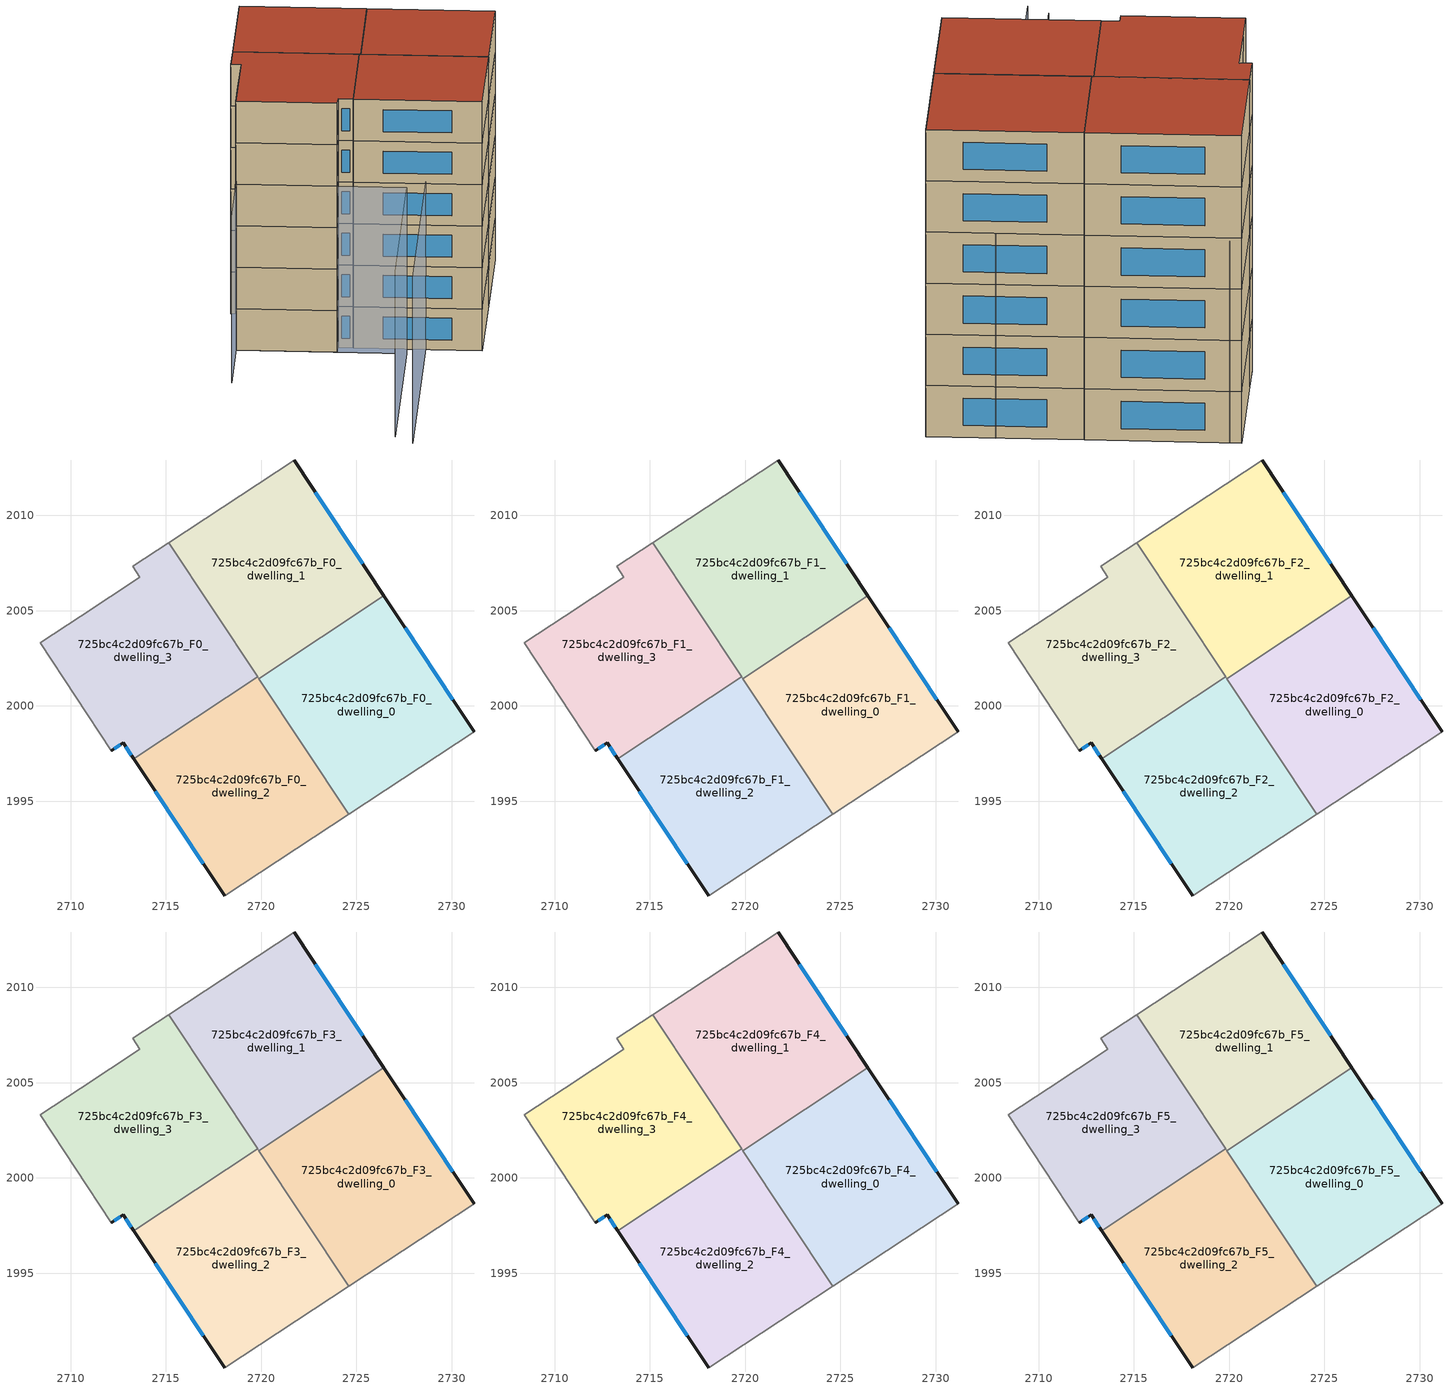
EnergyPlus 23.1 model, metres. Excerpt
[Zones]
725bc4c2d09fc67b_F0_dwelling_0
 floor ground (EU_floor_Construction): 2726.44,2005.78 2731.17,1998.64 2724.59,1994.32 2719.88,2001.43 z0
 wall outside (EU_wall_Construction): 2731.17,1998.64 2726.44,2005.78 z0:3
 wall adiabatic (EU_wall_Construction): 2724.59,1994.32 2731.17,1998.64 z0:3
 wall to 725bc4c2d09fc67b_F0_dwelling_1 (EU_wall_Construction): 2726.44,2005.78 2719.88,2001.43 z0:3
 wall to 725bc4c2d09fc67b_F0_dwelling_2 (EU_wall_Construction): 2719.88,2001.43 2724.59,1994.32 z0:3
 window (EU_Window_Construction): 2730.06,2000.32 2727.55,2004.1 z0.7:2.3
725bc4c2d09fc67b_F0_dwelling_1
 floor ground (EU_floor_Construction): 2721.73,2012.9 2726.44,2005.78 2719.88,2001.43 2715.16,2008.57 z0
 wall outside (EU_wall_Construction): 2726.44,2005.78 2721.73,2012.9 z0:3
 wall adiabatic (EU_wall_Construction): 2721.73,2012.9 2715.16,2008.57 z0:3
 wall to 725bc4c2d09fc67b_F0_dwelling_3 (EU_wall_Construction): 2715.16,2008.57 2719.82,2001.53 z0:3
 wall to 725bc4c2d09fc67b_F0_dwelling_2 (EU_wall_Construction): 2719.82,2001.53 2719.88,2001.44 z0:3
 window (EU_Window_Construction): 2725.34,2007.45 2722.84,2011.23 z0.7:2.3
725bc4c2d09fc67b_F0_dwelling_2
 floor ground (EU_floor_Construction): 2719.82,2001.53 2724.59,1994.32 2718.08,1990.04 2713.32,1997.22 z0
 wall outside (EU_wall_Construction): 2713.32,1997.22 2718.08,1990.04 z0:3
 wall to 725bc4c2d09fc67b_F0_dwelling_3 (EU_wall_Construction): 2719.82,2001.53 2713.32,1997.22 z0:3
 wall adiabatic (EU_wall_Construction): 2718.08,1990.04 2724.59,1994.32 z0:3
 window (EU_Window_Construction): 2714.43,1995.54 2716.96,1991.72 z0.7:2.3
725bc4c2d09fc67b_F0_dwelling_3
 floor ground (EU_floor_Construction): 2715.16,2008.57 2719.82,2001.53 2713.32,1997.22 2712.76,1998.06 2712.13,1997.66 2708.39,2003.31 2710.52,2004.71 2713.64,2006.76 2713.26,2007.33 z0
 wall outside (EU_wall_Construction): 2712.13,1997.66 2712.76,1998.06 2713.32,1997.22 z0:3
 wall adiabatic (EU_wall_Construction): 2715.16,2008.57 2713.26,2007.33 2713.64,2006.76 2710.52,2004.71 2708.39,2003.31 2712.13,1997.66 z0:3
 window (EU_Window_Construction): 2712.89,1997.87 2713.19,1997.42 / 2712.28,1997.75 2712.61,1997.97 z0.7:2.3
725bc4c2d09fc67b_F1_dwelling_0
 floor to 725bc4c2d09fc67b_F0_dwelling_0 (EU_floor_Construction): 2726.44,2005.78 2731.17,1998.64 2724.59,1994.32 2719.88,2001.43 z3
 wall outside (EU_wall_Construction): 2731.17,1998.64 2726.44,2005.78 z3:6
 wall adiabatic (EU_wall_Construction): 2724.59,1994.32 2731.17,1998.64 z3:6
 wall to 725bc4c2d09fc67b_F1_dwelling_1 (EU_wall_Construction): 2726.44,2005.78 2719.88,2001.43 z3:6
 wall to 725bc4c2d09fc67b_F1_dwelling_2 (EU_wall_Construction): 2719.88,2001.43 2724.59,1994.32 z3:6
 window (EU_Window_Construction): 2730.06,2000.32 2727.55,2004.1 z3.7:5.3
725bc4c2d09fc67b_F1_dwelling_1
 floor to 725bc4c2d09fc67b_F0_dwelling_1 (EU_floor_Construction): 2721.73,2012.9 2726.44,2005.78 2719.88,2001.43 2715.16,2008.57 z3
 wall outside (EU_wall_Construction): 2726.44,2005.78 2721.73,2012.9 z3:6
 wall adiabatic (EU_wall_Construction): 2721.73,2012.9 2715.16,2008.57 z3:6
 wall to 725bc4c2d09fc67b_F1_dwelling_3 (EU_wall_Construction): 2715.16,2008.57 2719.82,2001.53 z3:6
 wall to 725bc4c2d09fc67b_F1_dwelling_2 (EU_wall_Construction): 2719.82,2001.53 2719.88,2001.44 z3:6
 window (EU_Window_Construction): 2725.34,2007.45 2722.84,2011.23 z3.7:5.3
725bc4c2d09fc67b_F1_dwelling_2
 floor to 725bc4c2d09fc67b_F0_dwelling_2 (EU_floor_Construction): 2719.82,2001.53 2724.59,1994.32 2718.08,1990.04 2713.32,1997.22 z3
 wall outside (EU_wall_Construction): 2713.32,1997.22 2718.08,1990.04 z3:6
 wall to 725bc4c2d09fc67b_F1_dwelling_3 (EU_wall_Construction): 2719.82,2001.53 2713.32,1997.22 z3:6
 wall adiabatic (EU_wall_Construction): 2718.08,1990.04 2724.59,1994.32 z3:6
 window (EU_Window_Construction): 2714.43,1995.54 2716.96,1991.72 z3.7:5.3
725bc4c2d09fc67b_F1_dwelling_3
 floor to 725bc4c2d09fc67b_F0_dwelling_3 (EU_floor_Construction): 2715.16,2008.57 2719.82,2001.53 2713.32,1997.22 2712.76,1998.06 2712.13,1997.66 2708.39,2003.31 2710.52,2004.71 2713.64,2006.76 2713.26,2007.33 z3
 wall outside (EU_wall_Construction): 2712.13,1997.66 2712.76,1998.06 2713.32,1997.22 z3:6
 wall adiabatic (EU_wall_Construction): 2715.16,2008.57 2713.26,2007.33 2713.64,2006.76 2710.52,2004.71 2708.39,2003.31 2712.13,1997.66 z3:6
 window (EU_Window_Construction): 2712.89,1997.87 2713.19,1997.42 / 2712.28,1997.75 2712.61,1997.97 z3.7:5.3
725bc4c2d09fc67b_F2_dwelling_0
 floor to 725bc4c2d09fc67b_F1_dwelling_0 (EU_floor_Construction): 2726.44,2005.78 2731.17,1998.64 2724.59,1994.32 2719.88,2001.43 z6
 wall outside (EU_wall_Construction): 2731.17,1998.64 2726.44,2005.78 z6:9
 wall adiabatic (EU_wall_Construction): 2724.59,1994.32 2731.17,1998.64 z6:9
 wall to 725bc4c2d09fc67b_F2_dwelling_1 (EU_wall_Construction): 2726.44,2005.78 2719.88,2001.43 z6:9
 wall to 725bc4c2d09fc67b_F2_dwelling_2 (EU_wall_Construction): 2719.88,2001.43 2724.59,1994.32 z6:9
 window (EU_Window_Construction): 2730.06,2000.32 2727.55,2004.1 z6.7:8.3
725bc4c2d09fc67b_F2_dwelling_1
 floor to 725bc4c2d09fc67b_F1_dwelling_1 (EU_floor_Construction): 2721.73,2012.9 2726.44,2005.78 2719.88,2001.43 2715.16,2008.57 z6
 wall outside (EU_wall_Construction): 2726.44,2005.78 2721.73,2012.9 z6:9
 wall adiabatic (EU_wall_Construction): 2721.73,2012.9 2715.16,2008.57 z6:9
 wall to 725bc4c2d09fc67b_F2_dwelling_3 (EU_wall_Construction): 2715.16,2008.57 2719.82,2001.53 z6:9
 wall to 725bc4c2d09fc67b_F2_dwelling_2 (EU_wall_Construction): 2719.82,2001.53 2719.88,2001.44 z6:9
 window (EU_Window_Construction): 2725.34,2007.45 2722.84,2011.23 z6.7:8.3
725bc4c2d09fc67b_F2_dwelling_2
 floor to 725bc4c2d09fc67b_F1_dwelling_2 (EU_floor_Construction): 2719.82,2001.53 2724.59,1994.32 2718.08,1990.04 2713.32,1997.22 z6
 wall outside (EU_wall_Construction): 2713.32,1997.22 2718.08,1990.04 z6:9
 wall to 725bc4c2d09fc67b_F2_dwelling_3 (EU_wall_Construction): 2719.82,2001.53 2713.32,1997.22 z6:9
 wall adiabatic (EU_wall_Construction): 2718.08,1990.04 2724.59,1994.32 z6:9
 window (EU_Window_Construction): 2714.43,1995.54 2716.96,1991.72 z6.7:8.3
725bc4c2d09fc67b_F2_dwelling_3
 floor to 725bc4c2d09fc67b_F1_dwelling_3 (EU_floor_Construction): 2715.16,2008.57 2719.82,2001.53 2713.32,1997.22 2712.76,1998.06 2712.13,1997.66 2708.39,2003.31 2710.52,2004.71 2713.64,2006.76 2713.26,2007.33 z6
 wall outside (EU_wall_Construction): 2712.13,1997.66 2712.76,1998.06 2713.32,1997.22 z6:9
 wall adiabatic (EU_wall_Construction): 2715.16,2008.57 2713.26,2007.33 2713.64,2006.76 2710.52,2004.71 2708.39,2003.31 2712.13,1997.66 z6:9
 window (EU_Window_Construction): 2712.89,1997.87 2713.19,1997.42 / 2712.28,1997.75 2712.61,1997.97 z6.7:8.3
725bc4c2d09fc67b_F3_dwelling_0
 floor to 725bc4c2d09fc67b_F2_dwelling_0 (EU_floor_Construction): 2726.44,2005.78 2731.17,1998.64 2724.59,1994.32 2719.88,2001.43 z9
 wall outside (EU_wall_Construction): 2731.17,1998.64 2726.44,2005.78 z9:12
 wall adiabatic (EU_wall_Construction): 2724.59,1994.32 2731.17,1998.64 z9:12
 wall to 725bc4c2d09fc67b_F3_dwelling_1 (EU_wall_Construction): 2726.44,2005.78 2719.88,2001.43 z9:12
 wall to 725bc4c2d09fc67b_F3_dwelling_2 (EU_wall_Construction): 2719.88,2001.43 2724.59,1994.32 z9:12
 window (EU_Window_Construction): 2730.06,2000.32 2727.55,2004.1 z9.7:11.3
725bc4c2d09fc67b_F3_dwelling_1
 floor to 725bc4c2d09fc67b_F2_dwelling_1 (EU_floor_Construction): 2721.73,2012.9 2726.44,2005.78 2719.88,2001.43 2715.16,2008.57 z9
 wall outside (EU_wall_Construction): 2726.44,2005.78 2721.73,2012.9 z9:12
 wall adiabatic (EU_wall_Construction): 2721.73,2012.9 2715.16,2008.57 z9:12
 wall to 725bc4c2d09fc67b_F3_dwelling_3 (EU_wall_Construction): 2715.16,2008.57 2719.82,2001.53 z9:12
 wall to 725bc4c2d09fc67b_F3_dwelling_2 (EU_wall_Construction): 2719.82,2001.53 2719.88,2001.44 z9:12
 window (EU_Window_Construction): 2725.34,2007.45 2722.84,2011.23 z9.7:11.3
725bc4c2d09fc67b_F3_dwelling_2
 floor to 725bc4c2d09fc67b_F2_dwelling_2 (EU_floor_Construction): 2719.82,2001.53 2724.59,1994.32 2718.08,1990.04 2713.32,1997.22 z9
 wall outside (EU_wall_Construction): 2713.32,1997.22 2718.08,1990.04 z9:12
 wall to 725bc4c2d09fc67b_F3_dwelling_3 (EU_wall_Construction): 2719.82,2001.53 2713.32,1997.22 z9:12
 wall adiabatic (EU_wall_Construction): 2718.08,1990.04 2724.59,1994.32 z9:12
 window (EU_Window_Construction): 2714.43,1995.54 2716.96,1991.72 z9.7:11.3
725bc4c2d09fc67b_F3_dwelling_3
 floor to 725bc4c2d09fc67b_F2_dwelling_3 (EU_floor_Construction): 2715.16,2008.57 2719.82,2001.53 2713.32,1997.22 2712.76,1998.06 2712.13,1997.66 2708.39,2003.31 2710.52,2004.71 2713.64,2006.76 2713.26,2007.33 z9
 wall outside (EU_wall_Construction): 2712.13,1997.66 2712.76,1998.06 2713.32,1997.22 z9:12
 wall adiabatic (EU_wall_Construction): 2715.16,2008.57 2713.26,2007.33 2713.64,2006.76 2710.52,2004.71 2708.39,2003.31 2712.13,1997.66 z9:12
 window (EU_Window_Construction): 2712.89,1997.87 2713.19,1997.42 / 2712.28,1997.75 2712.61,1997.97 z9.7:11.3
725bc4c2d09fc67b_F4_dwelling_0
 floor to 725bc4c2d09fc67b_F3_dwelling_0 (EU_floor_Construction): 2726.44,2005.78 2731.17,1998.64 2724.59,1994.32 2719.88,2001.43 z12
 wall outside (EU_wall_Construction): 2731.17,1998.64 2726.44,2005.78 z12:15
 wall adiabatic (EU_wall_Construction): 2724.59,1994.32 2731.17,1998.64 z12:15
 wall to 725bc4c2d09fc67b_F4_dwelling_1 (EU_wall_Construction): 2726.44,2005.78 2719.88,2001.43 z12:15
 wall to 725bc4c2d09fc67b_F4_dwelling_2 (EU_wall_Construction): 2719.88,2001.43 2724.59,1994.32 z12:15
 window (EU_Window_Construction): 2730.06,2000.32 2727.55,2004.1 z12.7:14.3
725bc4c2d09fc67b_F4_dwelling_1
 floor to 725bc4c2d09fc67b_F3_dwelling_1 (EU_floor_Construction): 2721.73,2012.9 2726.44,2005.78 2719.88,2001.43 2715.16,2008.57 z12
 wall outside (EU_wall_Construction): 2726.44,2005.78 2721.73,2012.9 z12:15
 wall adiabatic (EU_wall_Construction): 2721.73,2012.9 2715.16,2008.57 z12:15
 wall to 725bc4c2d09fc67b_F4_dwelling_3 (EU_wall_Construction): 2715.16,2008.57 2719.82,2001.53 z12:15
 wall to 725bc4c2d09fc67b_F4_dwelling_2 (EU_wall_Construction): 2719.82,2001.53 2719.88,2001.44 z12:15
 window (EU_Window_Construction): 2725.34,2007.45 2722.84,2011.23 z12.7:14.3
725bc4c2d09fc67b_F4_dwelling_2
 floor to 725bc4c2d09fc67b_F3_dwelling_2 (EU_floor_Construction): 2719.82,2001.53 2724.59,1994.32 2718.08,1990.04 2713.32,1997.22 z12
 wall outside (EU_wall_Construction): 2713.32,1997.22 2718.08,1990.04 z12:15
 wall to 725bc4c2d09fc67b_F4_dwelling_3 (EU_wall_Construction): 2719.82,2001.53 2713.32,1997.22 z12:15
 wall adiabatic (EU_wall_Construction): 2718.08,1990.04 2724.59,1994.32 z12:15
 window (EU_Window_Construction): 2714.43,1995.54 2716.96,1991.72 z12.7:14.3
725bc4c2d09fc67b_F4_dwelling_3
 floor to 725bc4c2d09fc67b_F3_dwelling_3 (EU_floor_Construction): 2715.16,2008.57 2719.82,2001.53 2713.32,1997.22 2712.76,1998.06 2712.13,1997.66 2708.39,2003.31 2710.52,2004.71 2713.64,2006.76 2713.26,2007.33 z12
 wall outside (EU_wall_Construction): 2712.13,1997.66 2712.76,1998.06 2713.32,1997.22 z12:15
 wall adiabatic (EU_wall_Construction): 2715.16,2008.57 2713.26,2007.33 2713.64,2006.76 2710.52,2004.71 2708.39,2003.31 2712.13,1997.66 z12:15
 window (EU_Window_Construction): 2712.89,1997.87 2713.19,1997.42 / 2712.28,1997.75 2712.61,1997.97 z12.7:14.3
725bc4c2d09fc67b_F5_dwelling_0
 floor to 725bc4c2d09fc67b_F4_dwelling_0 (EU_floor_Construction): 2726.44,2005.78 2731.17,1998.64 2724.59,1994.32 2719.88,2001.43 z15
 wall outside (EU_wall_Construction): 2731.17,1998.64 2726.44,2005.78 z15:18
 wall adiabatic (EU_wall_Construction): 2724.59,1994.32 2731.17,1998.64 z15:18
 wall to 725bc4c2d09fc67b_F5_dwelling_1 (EU_wall_Construction): 2726.44,2005.78 2719.88,2001.43 z15:18
 wall to 725bc4c2d09fc67b_F5_dwelling_2 (EU_wall_Construction): 2719.88,2001.43 2724.59,1994.32 z15:18
 window (EU_Window_Construction): 2730.06,2000.32 2727.55,2004.1 z15.7:17.3
 roof outside (EU_roof_Construction): 2731.17,1998.64 2726.44,2005.78 2719.88,2001.43 2724.59,1994.32 z18
725bc4c2d09fc67b_F5_dwelling_1
 floor to 725bc4c2d09fc67b_F4_dwelling_1 (EU_floor_Construction): 2721.73,2012.9 2726.44,2005.78 2719.88,2001.43 2715.16,2008.57 z15
 wall outside (EU_wall_Construction): 2726.44,2005.78 2721.73,2012.9 z15:18
 wall adiabatic (EU_wall_Construction): 2721.73,2012.9 2715.16,2008.57 z15:18
 wall to 725bc4c2d09fc67b_F5_dwelling_3 (EU_wall_Construction): 2715.16,2008.57 2719.82,2001.53 z15:18
 wall to 725bc4c2d09fc67b_F5_dwelling_2 (EU_wall_Construction): 2719.82,2001.53 2719.88,2001.44 z15:18
 window (EU_Window_Construction): 2725.34,2007.45 2722.84,2011.23 z15.7:17.3
 roof outside (EU_roof_Construction): 2726.44,2005.78 2721.73,2012.9 2715.16,2008.57 2719.88,2001.43 z18
725bc4c2d09fc67b_F5_dwelling_2
 floor to 725bc4c2d09fc67b_F4_dwelling_2 (EU_floor_Construction): 2719.82,2001.53 2724.59,1994.32 2718.08,1990.04 2713.32,1997.22 z15
 wall outside (EU_wall_Construction): 2713.32,1997.22 2718.08,1990.04 z15:18
 wall to 725bc4c2d09fc67b_F5_dwelling_3 (EU_wall_Construction): 2719.82,2001.53 2713.32,1997.22 z15:18
 wall adiabatic (EU_wall_Construction): 2718.08,1990.04 2724.59,1994.32 z15:18
 window (EU_Window_Construction): 2714.43,1995.54 2716.96,1991.72 z15.7:17.3
 roof outside (EU_roof_Construction): 2724.59,1994.32 2719.82,2001.53 2713.32,1997.22 2718.08,1990.04 z18
725bc4c2d09fc67b_F5_dwelling_3
 floor to 725bc4c2d09fc67b_F4_dwelling_3 (EU_floor_Construction): 2715.16,2008.57 2719.82,2001.53 2713.32,1997.22 2712.76,1998.06 2712.13,1997.66 2708.39,2003.31 2710.52,2004.71 2713.64,2006.76 2713.26,2007.33 z15
 wall outside (EU_wall_Construction): 2712.13,1997.66 2712.76,1998.06 2713.32,1997.22 z15:18
 wall adiabatic (EU_wall_Construction): 2715.16,2008.57 2713.26,2007.33 2713.64,2006.76 2710.52,2004.71 2708.39,2003.31 2712.13,1997.66 z15:18
 window (EU_Window_Construction): 2712.89,1997.87 2713.19,1997.42 / 2712.28,1997.75 2712.61,1997.97 z15.7:17.3
 roof outside (EU_roof_Construction): 2719.82,2001.53 2715.16,2008.57 2713.26,2007.33 2713.64,2006.76 2710.52,2004.71 2708.39,2003.31 2712.13,1997.66 2712.76,1998.06 2713.32,1997.22 z18
shading: 2702.51,1984.31 2729.12,2001.84 / 2708.37,2003.34 2714.68,1993.8 / 2714.68,1993.8 2702.67,1985.85 / 2722.09,2012.35 2703.69,2000.18 z0:12
[Building]
EU S2 Campaign: North Axis=0; Terrain=City; Solar Distribution=FullExterior
[Site:Location]
Budapest.Ferenc.Liszt.Intl.AP: Latitude=47.437; Longitude=19.256; Time Zone=1; Elevation=185
[SizingPeriod:WeatherFileDays]
AnnualSizingPeriod: Begin Month=1; Begin Day of Month=1; End Month=12; End Day of Month=31; Day of Week for Start Day=Monday; Use Weather File Daylight Saving Period=No; Use Weather File Rain and Snow Indicators=No
[MATERIAL]
EU_InternalMass_Material: Roughness=MediumRough; Thickness=0.1; Conductivity=1; Density=1800; Specific Heat=900; Thermal Absorptance=0.9; Solar Absorptance=0.7; Visible Absorptance=0.7
[MATERIAL:NOMASS] Roughness=MediumRough; Thermal Absorptance=0.9; Solar Absorptance=0.7; Visible Absorptance=0.7
Name | Thermal Resistance
EU_wall_NoMass | 0.832559
EU_roof_NoMass | 1.39638
EU_floor_NoMass | 0.872794
[WINDOWMATERIAL:SIMPLEGLAZINGSYSTEM]
EU_Window_SimpleGlazing: UFactor=2.79869; Solar Heat Gain Coefficient=0.75; Visible Transmittance=0.75
[CONSTRUCTION]
EU_wall_Construction: EU_wall_NoMass
EU_roof_Construction: EU_roof_NoMass
EU_floor_Construction: EU_floor_NoMass
EU_Window_Construction: EU_Window_SimpleGlazing
EU_InternalMass_Construction: EU_InternalMass_Material
[ZONE] Type=1; Multiplier=1; Ceiling Height=autocalculate; Floor Area=autocalculate; Part of Total Floor Area=Yes
Name | Volume
725bc4c2d09fc67b_F0_dwelling_0; 725bc4c2d09fc67b_F1_dwelling_0; 725bc4c2d09fc67b_F2_dwelling_0; 725bc4c2d09fc67b_F3_dwelling_0; 725bc4c2d09fc67b_F4_dwelling_0; 725bc4c2d09fc67b_F5_dwelling_0 | 201.857
725bc4c2d09fc67b_F0_dwelling_1; 725bc4c2d09fc67b_F1_dwelling_1; 725bc4c2d09fc67b_F2_dwelling_1; 725bc4c2d09fc67b_F3_dwelling_1; 725bc4c2d09fc67b_F4_dwelling_1; 725bc4c2d09fc67b_F5_dwelling_1 | 201.851
725bc4c2d09fc67b_F0_dwelling_2; 725bc4c2d09fc67b_F1_dwelling_2; 725bc4c2d09fc67b_F2_dwelling_2; 725bc4c2d09fc67b_F3_dwelling_2; 725bc4c2d09fc67b_F4_dwelling_2; 725bc4c2d09fc67b_F5_dwelling_2 | 201.843
725bc4c2d09fc67b_F0_dwelling_3; 725bc4c2d09fc67b_F1_dwelling_3; 725bc4c2d09fc67b_F2_dwelling_3; 725bc4c2d09fc67b_F3_dwelling_3; 725bc4c2d09fc67b_F4_dwelling_3; 725bc4c2d09fc67b_F5_dwelling_3 | 201.859
[INTERNALMASS] Construction=EU_InternalMass_Construction
Name | Zone or ZoneList | Surface Area
725bc4c2d09fc67b_F0_dwelling_0_EU_InternalMass | 725bc4c2d09fc67b_F0_dwelling_0 | 67.2838
725bc4c2d09fc67b_F0_dwelling_1_EU_InternalMass | 725bc4c2d09fc67b_F0_dwelling_1 | 67.284
725bc4c2d09fc67b_F0_dwelling_2_EU_InternalMass | 725bc4c2d09fc67b_F0_dwelling_2 | 67.2798
725bc4c2d09fc67b_F0_dwelling_3_EU_InternalMass | 725bc4c2d09fc67b_F0_dwelling_3 | 67.286
725bc4c2d09fc67b_F1_dwelling_0_EU_InternalMass | 725bc4c2d09fc67b_F1_dwelling_0 | 67.2838
725bc4c2d09fc67b_F1_dwelling_1_EU_InternalMass | 725bc4c2d09fc67b_F1_dwelling_1 | 67.284
725bc4c2d09fc67b_F1_dwelling_2_EU_InternalMass | 725bc4c2d09fc67b_F1_dwelling_2 | 67.2798
725bc4c2d09fc67b_F1_dwelling_3_EU_InternalMass | 725bc4c2d09fc67b_F1_dwelling_3 | 67.286
725bc4c2d09fc67b_F2_dwelling_0_EU_InternalMass | 725bc4c2d09fc67b_F2_dwelling_0 | 67.2838
725bc4c2d09fc67b_F2_dwelling_1_EU_InternalMass | 725bc4c2d09fc67b_F2_dwelling_1 | 67.284
725bc4c2d09fc67b_F2_dwelling_2_EU_InternalMass | 725bc4c2d09fc67b_F2_dwelling_2 | 67.2798
725bc4c2d09fc67b_F2_dwelling_3_EU_InternalMass | 725bc4c2d09fc67b_F2_dwelling_3 | 67.286
725bc4c2d09fc67b_F3_dwelling_0_EU_InternalMass | 725bc4c2d09fc67b_F3_dwelling_0 | 67.2838
725bc4c2d09fc67b_F3_dwelling_1_EU_InternalMass | 725bc4c2d09fc67b_F3_dwelling_1 | 67.284
725bc4c2d09fc67b_F3_dwelling_2_EU_InternalMass | 725bc4c2d09fc67b_F3_dwelling_2 | 67.2798
725bc4c2d09fc67b_F3_dwelling_3_EU_InternalMass | 725bc4c2d09fc67b_F3_dwelling_3 | 67.286
725bc4c2d09fc67b_F4_dwelling_0_EU_InternalMass | 725bc4c2d09fc67b_F4_dwelling_0 | 67.2838
725bc4c2d09fc67b_F4_dwelling_1_EU_InternalMass | 725bc4c2d09fc67b_F4_dwelling_1 | 67.284
725bc4c2d09fc67b_F4_dwelling_2_EU_InternalMass | 725bc4c2d09fc67b_F4_dwelling_2 | 67.2798
725bc4c2d09fc67b_F4_dwelling_3_EU_InternalMass | 725bc4c2d09fc67b_F4_dwelling_3 | 67.286
725bc4c2d09fc67b_F5_dwelling_0_EU_InternalMass | 725bc4c2d09fc67b_F5_dwelling_0 | 67.2838
725bc4c2d09fc67b_F5_dwelling_1_EU_InternalMass | 725bc4c2d09fc67b_F5_dwelling_1 | 67.284
725bc4c2d09fc67b_F5_dwelling_2_EU_InternalMass | 725bc4c2d09fc67b_F5_dwelling_2 | 67.2798
725bc4c2d09fc67b_F5_dwelling_3_EU_InternalMass | 725bc4c2d09fc67b_F5_dwelling_3 | 67.286
[OTHEREQUIPMENT] Fuel Type=Electricity; Design Level Calculation Method=Watts/Area; Power per Zone Floor Area=1; Fraction Latent=0; Fraction Radiant=0; Fraction Lost=0; Carbon Dioxide Generation Rate=0; EndUse Subcategory=EU_Step8_InternalGains
Name | Zone or ZoneList or Space or SpaceList | Schedule
EU_Step8_InternalGain_725bc4c2d09fc67b_F0_dwelling_0_f000 | 725bc4c2d09fc67b_F0_dwelling_0 | EU_Step8_GainSchedule_725bc4c2d09fc67b_F0_dwelling_0_f000
EU_Step8_InternalGain_725bc4c2d09fc67b_F0_dwelling_1_f000 | 725bc4c2d09fc67b_F0_dwelling_1 | EU_Step8_GainSchedule_725bc4c2d09fc67b_F0_dwelling_1_f000
EU_Step8_InternalGain_725bc4c2d09fc67b_F0_dwelling_2_f000 | 725bc4c2d09fc67b_F0_dwelling_2 | EU_Step8_GainSchedule_725bc4c2d09fc67b_F0_dwelling_2_f000
EU_Step8_InternalGain_725bc4c2d09fc67b_F0_dwelling_3_f000 | 725bc4c2d09fc67b_F0_dwelling_3 | EU_Step8_GainSchedule_725bc4c2d09fc67b_F0_dwelling_3_f000
EU_Step8_InternalGain_725bc4c2d09fc67b_F1_dwelling_0_f000 | 725bc4c2d09fc67b_F1_dwelling_0 | EU_Step8_GainSchedule_725bc4c2d09fc67b_F1_dwelling_0_f000
EU_Step8_InternalGain_725bc4c2d09fc67b_F1_dwelling_1_f000 | 725bc4c2d09fc67b_F1_dwelling_1 | EU_Step8_GainSchedule_725bc4c2d09fc67b_F1_dwelling_1_f000
EU_Step8_InternalGain_725bc4c2d09fc67b_F1_dwelling_2_f000 | 725bc4c2d09fc67b_F1_dwelling_2 | EU_Step8_GainSchedule_725bc4c2d09fc67b_F1_dwelling_2_f000
EU_Step8_InternalGain_725bc4c2d09fc67b_F1_dwelling_3_f000 | 725bc4c2d09fc67b_F1_dwelling_3 | EU_Step8_GainSchedule_725bc4c2d09fc67b_F1_dwelling_3_f000
EU_Step8_InternalGain_725bc4c2d09fc67b_F2_dwelling_0_f000 | 725bc4c2d09fc67b_F2_dwelling_0 | EU_Step8_GainSchedule_725bc4c2d09fc67b_F2_dwelling_0_f000
EU_Step8_InternalGain_725bc4c2d09fc67b_F2_dwelling_1_f000 | 725bc4c2d09fc67b_F2_dwelling_1 | EU_Step8_GainSchedule_725bc4c2d09fc67b_F2_dwelling_1_f000
EU_Step8_InternalGain_725bc4c2d09fc67b_F2_dwelling_2_f000 | 725bc4c2d09fc67b_F2_dwelling_2 | EU_Step8_GainSchedule_725bc4c2d09fc67b_F2_dwelling_2_f000
EU_Step8_InternalGain_725bc4c2d09fc67b_F2_dwelling_3_f000 | 725bc4c2d09fc67b_F2_dwelling_3 | EU_Step8_GainSchedule_725bc4c2d09fc67b_F2_dwelling_3_f000
EU_Step8_InternalGain_725bc4c2d09fc67b_F3_dwelling_0_f000 | 725bc4c2d09fc67b_F3_dwelling_0 | EU_Step8_GainSchedule_725bc4c2d09fc67b_F3_dwelling_0_f000
EU_Step8_InternalGain_725bc4c2d09fc67b_F3_dwelling_1_f000 | 725bc4c2d09fc67b_F3_dwelling_1 | EU_Step8_GainSchedule_725bc4c2d09fc67b_F3_dwelling_1_f000
EU_Step8_InternalGain_725bc4c2d09fc67b_F3_dwelling_2_f000 | 725bc4c2d09fc67b_F3_dwelling_2 | EU_Step8_GainSchedule_725bc4c2d09fc67b_F3_dwelling_2_f000
EU_Step8_InternalGain_725bc4c2d09fc67b_F3_dwelling_3_f000 | 725bc4c2d09fc67b_F3_dwelling_3 | EU_Step8_GainSchedule_725bc4c2d09fc67b_F3_dwelling_3_f000
EU_Step8_InternalGain_725bc4c2d09fc67b_F4_dwelling_0_f000 | 725bc4c2d09fc67b_F4_dwelling_0 | EU_Step8_GainSchedule_725bc4c2d09fc67b_F4_dwelling_0_f000
EU_Step8_InternalGain_725bc4c2d09fc67b_F4_dwelling_1_f000 | 725bc4c2d09fc67b_F4_dwelling_1 | EU_Step8_GainSchedule_725bc4c2d09fc67b_F4_dwelling_1_f000
EU_Step8_InternalGain_725bc4c2d09fc67b_F4_dwelling_2_f000 | 725bc4c2d09fc67b_F4_dwelling_2 | EU_Step8_GainSchedule_725bc4c2d09fc67b_F4_dwelling_2_f000
EU_Step8_InternalGain_725bc4c2d09fc67b_F4_dwelling_3_f000 | 725bc4c2d09fc67b_F4_dwelling_3 | EU_Step8_GainSchedule_725bc4c2d09fc67b_F4_dwelling_3_f000
EU_Step8_InternalGain_725bc4c2d09fc67b_F5_dwelling_0_f000 | 725bc4c2d09fc67b_F5_dwelling_0 | EU_Step8_GainSchedule_725bc4c2d09fc67b_F5_dwelling_0_f000
EU_Step8_InternalGain_725bc4c2d09fc67b_F5_dwelling_1_f000 | 725bc4c2d09fc67b_F5_dwelling_1 | EU_Step8_GainSchedule_725bc4c2d09fc67b_F5_dwelling_1_f000
EU_Step8_InternalGain_725bc4c2d09fc67b_F5_dwelling_2_f000 | 725bc4c2d09fc67b_F5_dwelling_2 | EU_Step8_GainSchedule_725bc4c2d09fc67b_F5_dwelling_2_f000
EU_Step8_InternalGain_725bc4c2d09fc67b_F5_dwelling_3_f000 | 725bc4c2d09fc67b_F5_dwelling_3 | EU_Step8_GainSchedule_725bc4c2d09fc67b_F5_dwelling_3_f000
[ZONEVENTILATION:DESIGNFLOWRATE] Schedule=EU_AlwaysOn; Design Flow Rate Calculation Method=AirChanges/Hour; Air Changes per Hour=0.475469; Ventilation Type=Natural; Fan Pressure Rise=0; Fan Total Efficiency=1; Constant Term Coefficient=1; Temperature Term Coefficient=0; Velocity Term Coefficient=0; Velocity Squared Term Coefficient=0; Minimum Indoor Temperature=-100; Maximum Indoor Temperature=100; Delta Temperature=-100; Minimum Outdoor Temperature=-100; Maximum Outdoor Temperature=100; Maximum Wind Speed=40
Name | Zone or ZoneList or Space or SpaceList
EU_ConstantAir_725bc4c2d09fc67b_F0_dwelling_0 | 725bc4c2d09fc67b_F0_dwelling_0
EU_ConstantAir_725bc4c2d09fc67b_F0_dwelling_1 | 725bc4c2d09fc67b_F0_dwelling_1
EU_ConstantAir_725bc4c2d09fc67b_F0_dwelling_2 | 725bc4c2d09fc67b_F0_dwelling_2
EU_ConstantAir_725bc4c2d09fc67b_F0_dwelling_3 | 725bc4c2d09fc67b_F0_dwelling_3
EU_ConstantAir_725bc4c2d09fc67b_F1_dwelling_0 | 725bc4c2d09fc67b_F1_dwelling_0
EU_ConstantAir_725bc4c2d09fc67b_F1_dwelling_1 | 725bc4c2d09fc67b_F1_dwelling_1
EU_ConstantAir_725bc4c2d09fc67b_F1_dwelling_2 | 725bc4c2d09fc67b_F1_dwelling_2
EU_ConstantAir_725bc4c2d09fc67b_F1_dwelling_3 | 725bc4c2d09fc67b_F1_dwelling_3
EU_ConstantAir_725bc4c2d09fc67b_F2_dwelling_0 | 725bc4c2d09fc67b_F2_dwelling_0
EU_ConstantAir_725bc4c2d09fc67b_F2_dwelling_1 | 725bc4c2d09fc67b_F2_dwelling_1
EU_ConstantAir_725bc4c2d09fc67b_F2_dwelling_2 | 725bc4c2d09fc67b_F2_dwelling_2
EU_ConstantAir_725bc4c2d09fc67b_F2_dwelling_3 | 725bc4c2d09fc67b_F2_dwelling_3
EU_ConstantAir_725bc4c2d09fc67b_F3_dwelling_0 | 725bc4c2d09fc67b_F3_dwelling_0
EU_ConstantAir_725bc4c2d09fc67b_F3_dwelling_1 | 725bc4c2d09fc67b_F3_dwelling_1
EU_ConstantAir_725bc4c2d09fc67b_F3_dwelling_2 | 725bc4c2d09fc67b_F3_dwelling_2
EU_ConstantAir_725bc4c2d09fc67b_F3_dwelling_3 | 725bc4c2d09fc67b_F3_dwelling_3
EU_ConstantAir_725bc4c2d09fc67b_F4_dwelling_0 | 725bc4c2d09fc67b_F4_dwelling_0
EU_ConstantAir_725bc4c2d09fc67b_F4_dwelling_1 | 725bc4c2d09fc67b_F4_dwelling_1
EU_ConstantAir_725bc4c2d09fc67b_F4_dwelling_2 | 725bc4c2d09fc67b_F4_dwelling_2
EU_ConstantAir_725bc4c2d09fc67b_F4_dwelling_3 | 725bc4c2d09fc67b_F4_dwelling_3
EU_ConstantAir_725bc4c2d09fc67b_F5_dwelling_0 | 725bc4c2d09fc67b_F5_dwelling_0
EU_ConstantAir_725bc4c2d09fc67b_F5_dwelling_1 | 725bc4c2d09fc67b_F5_dwelling_1
EU_ConstantAir_725bc4c2d09fc67b_F5_dwelling_2 | 725bc4c2d09fc67b_F5_dwelling_2
EU_ConstantAir_725bc4c2d09fc67b_F5_dwelling_3 | 725bc4c2d09fc67b_F5_dwelling_3
[HVACTEMPLATE:THERMOSTAT] Constant Heating Setpoint=20; Constant Cooling Setpoint=50
EU_HeatOnly_725bc4c2d09fc67b_F0_dwelling_0; EU_HeatOnly_725bc4c2d09fc67b_F0_dwelling_1; EU_HeatOnly_725bc4c2d09fc67b_F0_dwelling_2; EU_HeatOnly_725bc4c2d09fc67b_F0_dwelling_3; EU_HeatOnly_725bc4c2d09fc67b_F1_dwelling_0; EU_HeatOnly_725bc4c2d09fc67b_F1_dwelling_1; EU_HeatOnly_725bc4c2d09fc67b_F1_dwelling_2; EU_HeatOnly_725bc4c2d09fc67b_F1_dwelling_3; EU_HeatOnly_725bc4c2d09fc67b_F2_dwelling_0; EU_HeatOnly_725bc4c2d09fc67b_F2_dwelling_1; EU_HeatOnly_725bc4c2d09fc67b_F2_dwelling_2; EU_HeatOnly_725bc4c2d09fc67b_F2_dwelling_3; EU_HeatOnly_725bc4c2d09fc67b_F3_dwelling_0; EU_HeatOnly_725bc4c2d09fc67b_F3_dwelling_1; EU_HeatOnly_725bc4c2d09fc67b_F3_dwelling_2; EU_HeatOnly_725bc4c2d09fc67b_F3_dwelling_3; EU_HeatOnly_725bc4c2d09fc67b_F4_dwelling_0; EU_HeatOnly_725bc4c2d09fc67b_F4_dwelling_1; EU_HeatOnly_725bc4c2d09fc67b_F4_dwelling_2; EU_HeatOnly_725bc4c2d09fc67b_F4_dwelling_3; EU_HeatOnly_725bc4c2d09fc67b_F5_dwelling_0; EU_HeatOnly_725bc4c2d09fc67b_F5_dwelling_1; EU_HeatOnly_725bc4c2d09fc67b_F5_dwelling_2; EU_HeatOnly_725bc4c2d09fc67b_F5_dwelling_3
[HVACTEMPLATE:ZONE:IDEALLOADSAIRSYSTEM] System Availability Schedule=EU_AlwaysOn; Maximum Heating Supply Air Temperature=50; Minimum Cooling Supply Air Temperature=13; Maximum Heating Supply Air Humidity Ratio=0.0156; Minimum Cooling Supply Air Humidity Ratio=0.0077; Heating Limit=NoLimit; Cooling Limit=NoLimit; Heating Availability Schedule=EU_AlwaysOn; Cooling Availability Schedule=EU_CoolingOff; Dehumidification Control Type=ConstantSensibleHeatRatio; Cooling Sensible Heat Ratio=0.7; Dehumidification Setpoint=60; Humidification Control Type=None; Humidification Setpoint=30; Outdoor Air Method=None; Outdoor Air Flow Rate per Person=0.00944; Outdoor Air Flow Rate per Zone Floor Area=0; Outdoor Air Flow Rate per Zone=0; Demand Controlled Ventilation Type=None; Outdoor Air Economizer Type=NoEconomizer; Heat Recovery Type=None; Sensible Heat Recovery Effectiveness=0.7; Latent Heat Recovery Effectiveness=0.65
Name | Template Thermostat
725bc4c2d09fc67b_F0_dwelling_0 | EU_HeatOnly_725bc4c2d09fc67b_F0_dwelling_0
725bc4c2d09fc67b_F0_dwelling_1 | EU_HeatOnly_725bc4c2d09fc67b_F0_dwelling_1
725bc4c2d09fc67b_F0_dwelling_2 | EU_HeatOnly_725bc4c2d09fc67b_F0_dwelling_2
725bc4c2d09fc67b_F0_dwelling_3 | EU_HeatOnly_725bc4c2d09fc67b_F0_dwelling_3
725bc4c2d09fc67b_F1_dwelling_0 | EU_HeatOnly_725bc4c2d09fc67b_F1_dwelling_0
725bc4c2d09fc67b_F1_dwelling_1 | EU_HeatOnly_725bc4c2d09fc67b_F1_dwelling_1
725bc4c2d09fc67b_F1_dwelling_2 | EU_HeatOnly_725bc4c2d09fc67b_F1_dwelling_2
725bc4c2d09fc67b_F1_dwelling_3 | EU_HeatOnly_725bc4c2d09fc67b_F1_dwelling_3
725bc4c2d09fc67b_F2_dwelling_0 | EU_HeatOnly_725bc4c2d09fc67b_F2_dwelling_0
725bc4c2d09fc67b_F2_dwelling_1 | EU_HeatOnly_725bc4c2d09fc67b_F2_dwelling_1
725bc4c2d09fc67b_F2_dwelling_2 | EU_HeatOnly_725bc4c2d09fc67b_F2_dwelling_2
725bc4c2d09fc67b_F2_dwelling_3 | EU_HeatOnly_725bc4c2d09fc67b_F2_dwelling_3
725bc4c2d09fc67b_F3_dwelling_0 | EU_HeatOnly_725bc4c2d09fc67b_F3_dwelling_0
725bc4c2d09fc67b_F3_dwelling_1 | EU_HeatOnly_725bc4c2d09fc67b_F3_dwelling_1
725bc4c2d09fc67b_F3_dwelling_2 | EU_HeatOnly_725bc4c2d09fc67b_F3_dwelling_2
725bc4c2d09fc67b_F3_dwelling_3 | EU_HeatOnly_725bc4c2d09fc67b_F3_dwelling_3
725bc4c2d09fc67b_F4_dwelling_0 | EU_HeatOnly_725bc4c2d09fc67b_F4_dwelling_0
725bc4c2d09fc67b_F4_dwelling_1 | EU_HeatOnly_725bc4c2d09fc67b_F4_dwelling_1
725bc4c2d09fc67b_F4_dwelling_2 | EU_HeatOnly_725bc4c2d09fc67b_F4_dwelling_2
725bc4c2d09fc67b_F4_dwelling_3 | EU_HeatOnly_725bc4c2d09fc67b_F4_dwelling_3
725bc4c2d09fc67b_F5_dwelling_0 | EU_HeatOnly_725bc4c2d09fc67b_F5_dwelling_0
725bc4c2d09fc67b_F5_dwelling_1 | EU_HeatOnly_725bc4c2d09fc67b_F5_dwelling_1
725bc4c2d09fc67b_F5_dwelling_2 | EU_HeatOnly_725bc4c2d09fc67b_F5_dwelling_2
725bc4c2d09fc67b_F5_dwelling_3 | EU_HeatOnly_725bc4c2d09fc67b_F5_dwelling_3
[SIZING:ZONE] Zone Cooling Design Supply Air Temperature Input Method=SupplyAirTemperature; Zone Cooling Design Supply Air Temperature=13; Zone Heating Design Supply Air Temperature Input Method=SupplyAirTemperature; Zone Heating Design Supply Air Temperature=50; Zone Cooling Design Supply Air Humidity Ratio=0.008; Zone Heating Design Supply Air Humidity Ratio=0.008; Cooling Design Air Flow Method=DesignDay; Cooling Design Air Flow Rate=0; Cooling Minimum Air Flow per Zone Floor Area=0.000762; Cooling Minimum Air Flow=0; Cooling Minimum Air Flow Fraction=0.2; Heating Design Air Flow Method=DesignDay; Heating Design Air Flow Rate=0; Heating Maximum Air Flow per Zone Floor Area=0.002032; Heating Maximum Air Flow=0.141576; Heating Maximum Air Flow Fraction=0.3; Account for Dedicated Outdoor Air System=No; Dedicated Outdoor Air System Control Strategy=NeutralSupplyAir; Dedicated Outdoor Air Low Setpoint Temperature for Design=autosize; Dedicated Outdoor Air High Setpoint Temperature for Design=autosize; Zone Load Sizing Method=Sensible Load Only No Latent Load; Zone Latent Cooling Design Supply Air Humidity Ratio Input Method=HumidityRatioDifference; Zone Cooling Design Supply Air Humidity Ratio Difference=0.005; Zone Latent Heating Design Supply Air Humidity Ratio Input Method=HumidityRatioDifference; Zone Humidification Design Supply Air Humidity Ratio Difference=0.005
725bc4c2d09fc67b_F0_dwelling_0; 725bc4c2d09fc67b_F0_dwelling_1; 725bc4c2d09fc67b_F0_dwelling_2; 725bc4c2d09fc67b_F0_dwelling_3; 725bc4c2d09fc67b_F1_dwelling_0; 725bc4c2d09fc67b_F1_dwelling_1; 725bc4c2d09fc67b_F1_dwelling_2; 725bc4c2d09fc67b_F1_dwelling_3; 725bc4c2d09fc67b_F2_dwelling_0; 725bc4c2d09fc67b_F2_dwelling_1; 725bc4c2d09fc67b_F2_dwelling_2; 725bc4c2d09fc67b_F2_dwelling_3; 725bc4c2d09fc67b_F3_dwelling_0; 725bc4c2d09fc67b_F3_dwelling_1; 725bc4c2d09fc67b_F3_dwelling_2; 725bc4c2d09fc67b_F3_dwelling_3; 725bc4c2d09fc67b_F4_dwelling_0; 725bc4c2d09fc67b_F4_dwelling_1; 725bc4c2d09fc67b_F4_dwelling_2; 725bc4c2d09fc67b_F4_dwelling_3; 725bc4c2d09fc67b_F5_dwelling_0; 725bc4c2d09fc67b_F5_dwelling_1; 725bc4c2d09fc67b_F5_dwelling_2; 725bc4c2d09fc67b_F5_dwelling_3
[SCHEDULE:CONSTANT]
Name | Hourly Value
EU_AlwaysOn | 1
EU_CoolingOff | 0
[SCHEDULE:FILE] Column Number=1; Rows to Skip at Top=0; Number of Hours of Data=8760; Column Separator=Comma; Interpolate to Timestep=No; Minutes per Item=60; Adjust Schedule for Daylight Savings=Yes
Name | File
EU_Step8_GainSchedule_725bc4c2d09fc67b_F0_dwelling_0_f000 | ../../schedules/725bc4c2d09fc67b/725bc4c2d09fc67b_F0_dwelling_0_f000_gain.csv
EU_Step8_GainSchedule_725bc4c2d09fc67b_F0_dwelling_1_f000 | ../../schedules/725bc4c2d09fc67b/725bc4c2d09fc67b_F0_dwelling_1_f000_gain.csv
EU_Step8_GainSchedule_725bc4c2d09fc67b_F0_dwelling_2_f000 | ../../schedules/725bc4c2d09fc67b/725bc4c2d09fc67b_F0_dwelling_2_f000_gain.csv
EU_Step8_GainSchedule_725bc4c2d09fc67b_F0_dwelling_3_f000 | ../../schedules/725bc4c2d09fc67b/725bc4c2d09fc67b_F0_dwelling_3_f000_gain.csv
EU_Step8_GainSchedule_725bc4c2d09fc67b_F1_dwelling_0_f000 | ../../schedules/725bc4c2d09fc67b/725bc4c2d09fc67b_F1_dwelling_0_f000_gain.csv
EU_Step8_GainSchedule_725bc4c2d09fc67b_F1_dwelling_1_f000 | ../../schedules/725bc4c2d09fc67b/725bc4c2d09fc67b_F1_dwelling_1_f000_gain.csv
EU_Step8_GainSchedule_725bc4c2d09fc67b_F1_dwelling_2_f000 | ../../schedules/725bc4c2d09fc67b/725bc4c2d09fc67b_F1_dwelling_2_f000_gain.csv
EU_Step8_GainSchedule_725bc4c2d09fc67b_F1_dwelling_3_f000 | ../../schedules/725bc4c2d09fc67b/725bc4c2d09fc67b_F1_dwelling_3_f000_gain.csv
EU_Step8_GainSchedule_725bc4c2d09fc67b_F2_dwelling_0_f000 | ../../schedules/725bc4c2d09fc67b/725bc4c2d09fc67b_F2_dwelling_0_f000_gain.csv
EU_Step8_GainSchedule_725bc4c2d09fc67b_F2_dwelling_1_f000 | ../../schedules/725bc4c2d09fc67b/725bc4c2d09fc67b_F2_dwelling_1_f000_gain.csv
EU_Step8_GainSchedule_725bc4c2d09fc67b_F2_dwelling_2_f000 | ../../schedules/725bc4c2d09fc67b/725bc4c2d09fc67b_F2_dwelling_2_f000_gain.csv
EU_Step8_GainSchedule_725bc4c2d09fc67b_F2_dwelling_3_f000 | ../../schedules/725bc4c2d09fc67b/725bc4c2d09fc67b_F2_dwelling_3_f000_gain.csv
EU_Step8_GainSchedule_725bc4c2d09fc67b_F3_dwelling_0_f000 | ../../schedules/725bc4c2d09fc67b/725bc4c2d09fc67b_F3_dwelling_0_f000_gain.csv
EU_Step8_GainSchedule_725bc4c2d09fc67b_F3_dwelling_1_f000 | ../../schedules/725bc4c2d09fc67b/725bc4c2d09fc67b_F3_dwelling_1_f000_gain.csv
EU_Step8_GainSchedule_725bc4c2d09fc67b_F3_dwelling_2_f000 | ../../schedules/725bc4c2d09fc67b/725bc4c2d09fc67b_F3_dwelling_2_f000_gain.csv
EU_Step8_GainSchedule_725bc4c2d09fc67b_F3_dwelling_3_f000 | ../../schedules/725bc4c2d09fc67b/725bc4c2d09fc67b_F3_dwelling_3_f000_gain.csv
EU_Step8_GainSchedule_725bc4c2d09fc67b_F4_dwelling_0_f000 | ../../schedules/725bc4c2d09fc67b/725bc4c2d09fc67b_F4_dwelling_0_f000_gain.csv
EU_Step8_GainSchedule_725bc4c2d09fc67b_F4_dwelling_1_f000 | ../../schedules/725bc4c2d09fc67b/725bc4c2d09fc67b_F4_dwelling_1_f000_gain.csv
EU_Step8_GainSchedule_725bc4c2d09fc67b_F4_dwelling_2_f000 | ../../schedules/725bc4c2d09fc67b/725bc4c2d09fc67b_F4_dwelling_2_f000_gain.csv
EU_Step8_GainSchedule_725bc4c2d09fc67b_F4_dwelling_3_f000 | ../../schedules/725bc4c2d09fc67b/725bc4c2d09fc67b_F4_dwelling_3_f000_gain.csv
EU_Step8_GainSchedule_725bc4c2d09fc67b_F5_dwelling_0_f000 | ../../schedules/725bc4c2d09fc67b/725bc4c2d09fc67b_F5_dwelling_0_f000_gain.csv
EU_Step8_GainSchedule_725bc4c2d09fc67b_F5_dwelling_1_f000 | ../../schedules/725bc4c2d09fc67b/725bc4c2d09fc67b_F5_dwelling_1_f000_gain.csv
EU_Step8_GainSchedule_725bc4c2d09fc67b_F5_dwelling_2_f000 | ../../schedules/725bc4c2d09fc67b/725bc4c2d09fc67b_F5_dwelling_2_f000_gain.csv
EU_Step8_GainSchedule_725bc4c2d09fc67b_F5_dwelling_3_f000 | ../../schedules/725bc4c2d09fc67b/725bc4c2d09fc67b_F5_dwelling_3_f000_gain.csv
